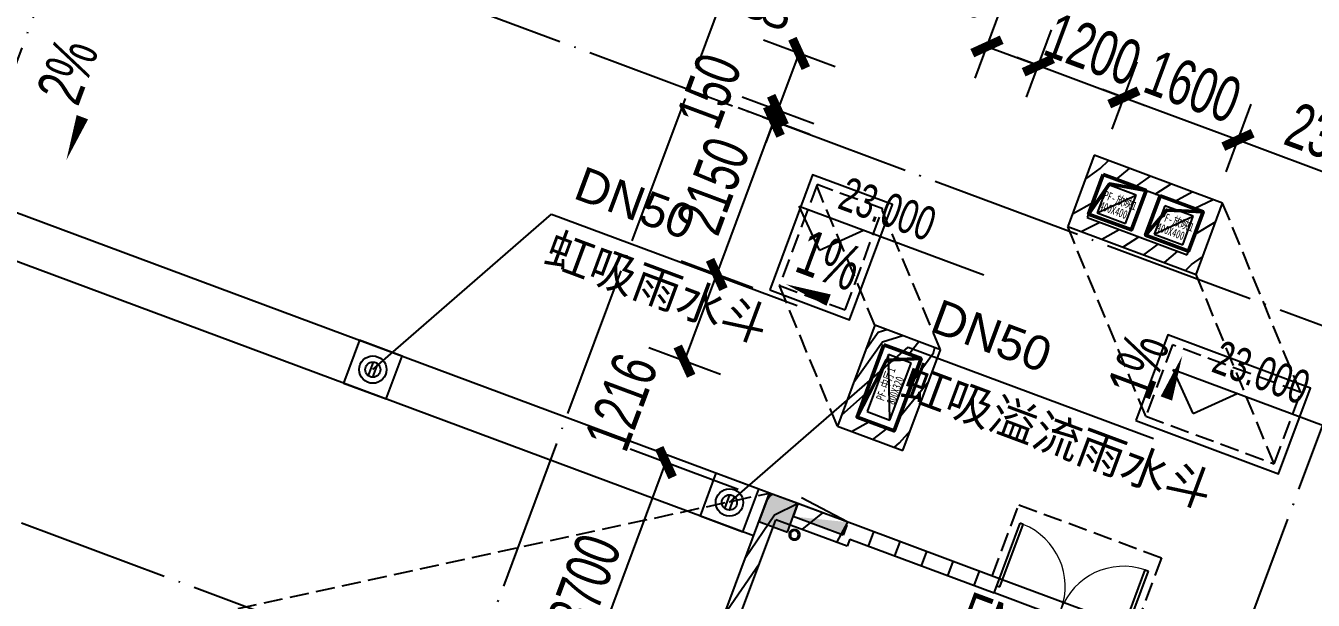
# Model space of a CAD drawing. Header units: millimetres. Extents: x 600121811 to 600690586, y 3472921280 to 3473279938.
# Drawn here: x 600282190 to 600299109, y 3473171613 to 3473179164 of the extents above; entities that cross this region are included whole.
import ezdxf
from ezdxf.enums import TextEntityAlignment as Align

# ---------------------------------------------------------------- set-up
doc = ezdxf.new("R2010")
doc.units = ezdxf.units.MM
doc.header["$LTSCALE"] = 1000
for name, pattern in [('AX-MALL-GIRD-200$0$DOTE', [2.4200000000000004, 2, -0.2, 0.02, -0.2]), ('AX-MALL-WALL-GJ$0$DASH', [0.35, 0.25, -0.1]), ('PX-MALL-PGJ-LG$0$CONTINOUS', [0])]:
    doc.linetypes.add(name, pattern=pattern)
doc.layers.get('0').update_dxf_attribs({"linetype": 'CONTINUOUS'})
for name, color, linetype in [('AX-MALL-DIM-PGJ$0$A-Anno-Dims', 3, 'CONTINUOUS'), ('AX-MALL-DIM-PGJ$0$A-Anno-Note', 241, 'CONTINUOUS'), ('AX-MALL-GIRD-200$0$A-Grid', 222, 'AX-MALL-GIRD-200$0$DOTE'), ('AX-MALL-GJ-200$0$A-Anno-Note', 241, 'CONTINUOUS'), ('AX-MALL-WALL-GJ$0$A-Anno-Dims', 3, 'CONTINUOUS'), ('AX-MALL-WALL-GJ$0$A-Anno-Levl', 201, 'CONTINUOUS'), ('AX-MALL-WALL-GJ$0$A-Anno-Note', 241, 'CONTINUOUS'), ('AX-MALL-WALL-GJ$0$A-Detl-Patt', 8, 'CONTINUOUS'), ('AX-MALL-WALL-GJ$0$A-Detl-Thin', 131, 'CONTINUOUS'), ('AX-MALL-WALL-GJ$0$A-SEE', 254, 'CONTINUOUS'), ('AX-MALL-WALL-GJ$0$A-Wall', 2, 'CONTINUOUS'), ('AX-MALL-WALL-GJ$0$A-Wall-Patt', 13, 'CONTINUOUS'), ('AX-MALL-WALL-GJ$0$A-Wind', 4, 'CONTINUOUS'), ('AX-MALL-WALL-GJ$0$A-Wind-Iden', 11, 'CONTINUOUS'), ('MX-MALL-GJ-LG$0$M-VT-DUCT-EAD', 4, 'CONTINUOUS'), ('MX-MALL-GJ-LG$0$M-VT-DUCT-FLG', 40, 'CONTINUOUS'), ('MX-MALL-GJ-LG$0$M-VT-TEXT', 21, 'CONTINUOUS'), ('PX-MALL-PGJ-LG$0$FastFlow-dim', 240, 'CONTINUOUS'), ('PX-MALL-PGJ-LG$0$FastFlow-Outlet', 101, 'PX-MALL-PGJ-LG$0$CONTINOUS'), ('PX-MALL-PGJ-LG$0$FastFlow-text', 7, 'CONTINUOUS'), ('PX-MALL-PGJ-LG$0$gutter', 200, 'CONTINUOUS'), ('PX-MALL-PGJ-LG$0$P-Hydt-Boxx', 221, 'CONTINUOUS'), ('PX-MALL-PGJ-LG$0$P-Hydt-Pipe', 221, 'CONTINUOUS'), ('PX-MALL-PGJ-LG$0$P-Pipe-Risr', 7, 'CONTINUOUS'), ('PX-MALL-PGJ-LG$0$P-Pipe-Risr-Arch', 6, 'CONTINUOUS'), ('PX-MALL-PGJ-LG$0$P-Pipe-Risr-W100', 6, 'CONTINUOUS'), ('PX-MALL-PGJ-LG$0$P-Pipe-Risr-W50', 6, 'CONTINUOUS'), ('SX-MALL-NTKD-GJ1$0$S-HOLE-1', 5, 'CONTINUOUS'), ('SX-MALL-WALL-L-GJ~WM(IMAX)$0$S-COLU-LSZ', 30, 'CONTINUOUS'), ('SX-MALL-WALL-L-GJ~WM(IMAX)$0$S-PATT-BMCO', 7, 'CONTINUOUS')]:
    doc.layers.add(name, color=color, linetype=linetype)
doc.styles.add('AX-MALL-DIM-PGJ$0$_TCH_DIM', font='zy_en.shx', dxfattribs={"width": 0.7, "bigfont": 'zy_cn.shx'})
doc.styles.add('AX-MALL-DIM-PGJ$0$_TCH_DIM_T3', font='zy_en.shx', dxfattribs={"width": 0.7, "bigfont": 'zy_cn.shx'})
doc.styles.add('AX-MALL-WALL-GJ$0$_TCH_DIM', font='zy_en.shx', dxfattribs={"width": 0.7, "bigfont": 'zy_cn.shx'})
doc.styles.add('AX-MALL-WALL-GJ$0$_TCH_WINDOW', font='zyhz_enb.shx', dxfattribs={"width": 0.7, "height": 5, "bigfont": 'zy_cn.shx'})
doc.styles.add('MX-MALL-GJ-LG$0$_THVAC_WIN', font='simhei.ttf', dxfattribs={"width": 0.7})
doc.styles.add('PX-MALL-PGJ-LG$0$jzfz', font='jzfz_eng.shx', dxfattribs={"width": 0.6, "bigfont": 'jzfz_cnb.shx'})
doc.styles.add('PX-MALL-PGJ-LG$0$SWIS721 LtBT light', font='swissl.ttf')
doc.dimstyles.new('AX-MALL-DIM-PGJ$0$_TCH_ARCH&&200', dxfattribs={"dimtxt": 595, "dimasz": 300, "dimexe": 500, "dimexo": 500, "dimgap": 152.5, "dimtad": 1, "dimdec": 0, "dimzin": 0, "dimdsep": 46, "dimtxsty": 'AX-MALL-DIM-PGJ$0$_TCH_DIM_T3', "dimblk": 'AX-MALL-DIM-PGJ$0$_ArchTick', "dimcen": 0.09, "dimclrt": 7, "dimazin": 2, "dimtfac": 1, "dimtdec": 0, "dimtix": 1, "dimtmove": 2, "dimatfit": 3, "dimfxl": 500, "dimtolj": 1, "dimtzin": 0, "dimarcsym": 0})
pattern_1 = [(45, (0, 269.267025), (-265.1651490109725, 265.1651490109725), [])]
pattern_2 = [(45, (0, 179.51135), (-176.776766007315, 176.776766007315), [])]

# ---------------------------------------------------------------- blocks, each defined once
blk = doc.blocks.new('AX-MALL-GIRD-200')
at = {"layer": 'AX-MALL-GIRD-200$0$A-Grid'}
for p, q in [((600291430.0010993, 3473203819.237178), (600252700.4621501, 3473099855.510097)), ((600299301.5415328, 3473200886.857392), (600260572.0025835, 3473096923.130311)), ((600308063.3157052, 3473197622.839416), (600269333.7767559, 3473093659.112334)), ((600241980.060326, 3473196551.41375), (600599876.0644244, 3473063224.650467)), ((600239047.6805397, 3473188679.873316), (600596943.6846381, 3473055353.110034))]:
    blk.add_line(p, q, dxfattribs=at)
blk = doc.blocks.new('MX-MALL-GJ-LG')
at = {"layer": 'MX-MALL-GJ-LG$0$M-VT-DUCT-EAD'}
for p, q in [((600296408.0498216, 3473177078.127905), (600296268.412689, 3473176703.292647)), ((600296782.8850803, 3473176938.490773), (600296408.0498216, 3473177078.127905)), ((600296643.2479477, 3473176563.655514), (600296782.8850803, 3473176938.490773)), ((600296268.412689, 3473176703.292647), (600296643.2479477, 3473176563.655514)), ((600297157.7203387, 3473176798.853639), (600297018.083206, 3473176424.018381)), ((600297532.5555974, 3473176659.216506), (600297157.7203387, 3473176798.853639)), ((600297392.9184648, 3473176284.381248), (600297532.5555974, 3473176659.216506)), ((600297018.083206, 3473176424.018381), (600297392.9184648, 3473176284.381248)), ((600293525.8723118, 3473174841.317872), (600293246.5980453, 3473174091.647355)), ((600293825.7405187, 3473174729.608165), (600293525.8723118, 3473174841.317872)), ((600293546.4662522, 3473173979.937648), (600293825.7405187, 3473174729.608165)), ((600293246.5980453, 3473174091.647355), (600293546.4662522, 3473173979.937648))]:
    blk.add_line(p, q, dxfattribs=at)
at = {"layer": 'MX-MALL-GJ-LG$0$M-VT-DUCT-FLG'}
for p, q in [((600296268.412689, 3473176703.292647), (600296782.8850803, 3473176938.490773)), ((600297018.083206, 3473176424.018381), (600297532.5555974, 3473176659.216506)), ((600293546.4662522, 3473173979.937648), (600293525.8723118, 3473174841.317872))]:
    blk.add_line(p, q, dxfattribs=at)
at = {"layer": 'MX-MALL-GJ-LG$0$M-VT-TEXT', "style": 'MX-MALL-GJ-LG$0$_THVAC_WIN', "width": 0.7}
for s, rotation, p in [('PF-', 339.5681613089967, (600296341.4891534, 3473176892.442123, -2999.999999999999)), ('放映', 339.5681613089967, (600296500.912757, 3473176833.052153, -2999.999999999999)), ('400X400', 339.5681613089967, (600296289.5442038, 3473176753.003581)), ('1', 339.5681613089967, (600296713.4775621, 3473176753.865525, -2999.999999999999)), ('PF-', 339.5681613089967, (600297091.1596701, 3473176613.167856, -2999.999999999999)), ('400X400', 339.5681613089967, (600297039.2147212, 3473176473.729314)), ('放映', 339.5681613089967, (600297250.5832738, 3473176553.777885, -2999.999999999999)), ('1', 339.5681613089967, (600297463.1480788, 3473176474.591258, -2999.999999999999)), ('中厅', 69.5681612259782, (600293524.6019332, 3473174385.670687, -2999.999999999999)), ('800X320', 69.5681612259782, (600293604.0574107, 3473174174.523079)), ('1', 69.5681612259782, (600293603.7885607, 3473174598.235492, -2999.999999999999)), ('PF-', 69.5681612259782, (600293465.2119627, 3473174226.247083, -2999.999999999999))]:
    blk.add_text(s, height=112.6582278481012, rotation=rotation, dxfattribs=at).set_placement(p)
blk = doc.blocks.new('SX-MALL-WALL-L-GJ~WM(IMAX)')
at = {"layer": 'SX-MALL-WALL-L-GJ~WM(IMAX)$0$S-PATT-BMCO'}
h = blk.add_hatch(color=256, dxfattribs=at)
h.dxf.hatch_style = 1
h.paths.add_polyline_path([(600292197.8284496, 3473172508.144248), (600292337.4655821, 3473172882.979506), (600291962.6303236, 3473173022.616639), (600291822.9931911, 3473172647.781381)])
at = {"layer": 'SX-MALL-WALL-L-GJ~WM(IMAX)$0$S-COLU-LSZ', "color": 1, "lineweight": -2}
blk.add_lwpolyline([(600292197.8284496, 3473172508.144248), (600292337.4655821, 3473172882.979506), (600291962.6303236, 3473173022.616639), (600291822.9931911, 3473172647.781381)], close=True, dxfattribs=at)
blk = doc.blocks.new('SX-MALL-NTKD-GJ1')
at = {"layer": 'SX-MALL-NTKD-GJ1$0$S-HOLE-1', "lineweight": 50}
for points in [[(600296349.2502658, 3473177206.745962), (600296911.5031533, 3473176997.290263), (600296718.7216618, 3473176479.796821), (600296156.4687744, 3473176689.25252)], [(600297098.9207823, 3473176927.471695), (600297661.1736699, 3473176718.015996), (600297468.3921777, 3473176200.522552), (600296906.1392902, 3473176409.978251)]]:
    blk.add_lwpolyline(points, close=True, dxfattribs=at)
for points in [[(600296911.5031496, 3473176997.29026), (600296432.2456414, 3473177084.466359), (600296156.4687752, 3473176689.252522)], [(600297661.17367, 3473176718.015996), (600297184.582632, 3473176741.863858), (600296906.1392908, 3473176409.978252)]]:
    blk.add_lwpolyline(points, dxfattribs=at)
at = {"layer": 'SX-MALL-NTKD-GJ1$0$S-HOLE-1', "lineweight": 50, "elevation": 2999.999999999998}
blk.add_lwpolyline([(600293467.072777, 3473174969.935966), (600293954.3586123, 3473174788.407694), (600293600.8399708, 3473173839.439114), (600293113.5541357, 3473174020.967386)], close=True, dxfattribs=at)
blk.add_lwpolyline([(600293954.3586124, 3473174788.407694), (600293498.624448, 3473174768.175011), (600293113.5541357, 3473174020.967385)], dxfattribs=at)
blk = doc.blocks.new('AX-MALL-WALL-GJ$0$$DorLib2D$00000002')
for p, q in [((-0.5, -5.684341886080802e-17), (-0.5000000000000007, 0.4875)), ((-0.4750000000000007, 0.4875), (-0.5000000000000007, 0.4875)), ((-0.475, -2.842170943040401e-17), (-0.4750000000000007, 0.4875)), ((0.475, -2.842170943040401e-17), (0.4750000000000007, 0.4875)), ((0.4750000000000007, 0.4875), (0.5000000000000007, 0.4875)), ((0.5, -5.684341886080802e-17), (0.5000000000000007, 0.4875)), ((-0.5, -5.684341886080802e-17), (-0.475, -2.842170943040401e-17)), ((0.5, -5.684341886080802e-17), (0.475, -2.842170943040401e-17))]:
    blk.add_line(p, q)
at = {"lineweight": 13}
for centre, start, end in [((-0.4875, -4.263256414560601e-17), 0, 88.53071641864632), ((0.4875, -4.263256414560601e-17), 91.4692835813537, 180)]:
    blk.add_arc(centre, 0.4875, start, end, dxfattribs=at)
blk = doc.blocks.new('AX-MALL-WALL-GJ')
at = {"layer": 'AX-MALL-WALL-GJ$0$A-Wall-Patt'}
h = blk.add_hatch(dxfattribs=at)
h.set_pattern_fill('普通砖', color=256, scale=100, style=0)
h.set_pattern_definition(pattern_2)
h.paths.add_polyline_path([(600296348.4698346, 3473177204.651022), (600296230.8707714, 3473177461.887218), (600295881.7779411, 3473176524.799074), (600296139.0141369, 3473176642.398137)])
h = blk.add_hatch(dxfattribs=at)
h.set_pattern_fill('普通砖', color=256, scale=100, style=0)
h.set_pattern_definition(pattern_2)
h.paths.add_polyline_path([(600297660.3932408, 3473176715.921057), (600297917.6294364, 3473176833.52012), (600296230.8707714, 3473177461.887218), (600296348.4698346, 3473177204.651022)])
h = blk.add_hatch(dxfattribs=at)
h.set_pattern_fill('普通砖', color=256, scale=100, style=0)
h.set_pattern_definition(pattern_2)
h.paths.add_polyline_path([(600297450.937543, 3473176153.668172), (600297568.536606, 3473175896.431977), (600297917.6294364, 3473176833.52012), (600297660.3932408, 3473176715.921057)])
h = blk.add_hatch(dxfattribs=at)
h.set_pattern_fill('普通砖', color=256, scale=100, style=0)
h.set_pattern_definition(pattern_2)
h.paths.add_polyline_path([(600296139.0141369, 3473176642.398137), (600295881.7779411, 3473176524.799074), (600297568.536606, 3473175896.431977), (600297450.937543, 3473176153.668172)])
h = blk.add_hatch(dxfattribs=at)
h.set_pattern_fill('普通砖', color=256, scale=100, style=0)
h.set_pattern_definition(pattern_2)
h.paths.add_polyline_path([(600293467.0484152, 3473174969.945098), (600293349.4493525, 3473175227.181295), (600292855.1454062, 3473173900.295358), (600293112.3816018, 3473174017.894421)])
h = blk.add_hatch(dxfattribs=at)
h.set_pattern_fill('普通砖', color=256, scale=100, style=0)
h.set_pattern_definition(pattern_2)
h.paths.add_polyline_path([(600293954.3342527, 3473174788.416824), (600294211.5704483, 3473174906.015887), (600293349.4493525, 3473175227.181295), (600293467.0484152, 3473174969.945098)])
h = blk.add_hatch(dxfattribs=at)
h.set_pattern_fill('普通砖', color=256, scale=100, style=0)
h.set_pattern_definition(pattern_2)
h.paths.add_polyline_path([(600293599.6674399, 3473173836.366148), (600293717.2665033, 3473173579.129953), (600294211.5704483, 3473174906.015887), (600293954.3342527, 3473174788.416824)])
h = blk.add_hatch(dxfattribs=at)
h.set_pattern_fill('普通砖', color=256, scale=100, style=0)
h.set_pattern_definition(pattern_2)
h.paths.add_polyline_path([(600293112.3816018, 3473174017.894421), (600292855.1454062, 3473173900.295358), (600293717.2665033, 3473173579.129953), (600293599.6674399, 3473173836.366148)])
h = blk.add_hatch(dxfattribs=at)
h.set_pattern_fill('普通砖', color=256, scale=150, style=0)
h.set_pattern_definition(pattern_1)
h.paths.add_polyline_path([(600290426.6218561, 3473168899.428782), (600290683.8580517, 3473169017.027845), (600292045.3200984, 3473172671.671616), (600291962.630319, 3473173022.616626)])
h = blk.add_hatch(dxfattribs=at)
h.set_pattern_fill('普通砖', color=256, scale=150, style=0)
h.set_pattern_definition(pattern_1)
h.paths.add_polyline_path([(600292982.4082445, 3473172322.578784), (600293087.1360943, 3473172603.705227), (600291962.630319, 3473173022.616626), (600292045.3200984, 3473172671.671616)])
h = blk.add_hatch(dxfattribs=at)
h.set_pattern_fill('普通砖', color=256, scale=150, style=0)
h.set_pattern_definition(pattern_1)
h.paths.add_polyline_path([(600293017.3175277, 3473172416.287598), (600294914.9210256, 3473171709.374611), (600294984.7395922, 3473171896.792241), (600293087.1360942, 3473172603.705227)])
at = {"layer": 'AX-MALL-WALL-GJ$0$A-Anno-Levl'}
for p, q in [((600292619.1027837, 3473176213.50929), (600292354.5048923, 3473176792.290731)), ((600292354.5048923, 3473176792.290731), (600294778.3575497, 3473175889.33449)), ((600292619.1027837, 3473176213.50929), (600293197.8842242, 3473176478.107181)), ((600297531.326539, 3473174065.658627), (600297266.728648, 3473174644.440067)), ((600297266.728648, 3473174644.440067), (600299690.5813053, 3473173741.483826)), ((600297531.326539, 3473174065.658627), (600298110.1079795, 3473174330.256518))]:
    blk.add_line(p, q, dxfattribs=at)
at = {"layer": 'AX-MALL-WALL-GJ$0$A-Detl-Patt', "linetype": 'AX-MALL-WALL-GJ$0$DASH'}
for p, q in [((600293349.4493552, 3473175227.181294), (600292583.14927, 3473177061.959931)), ((600294211.5704486, 3473174906.015888), (600293445.2703635, 3473176740.794525)), ((600298943.7909079, 3473174342.353513), (600297917.6295345, 3473176833.520397)), ((600296907.9394126, 3473174033.632467), (600295881.7780392, 3473176524.799351)), ((600298594.6980773, 3473173405.26537), (600297568.536704, 3473175896.432253)), ((600292855.145406, 3473173900.295358), (600292094.4193027, 3473175750.036526)), ((600281217.2665533, 3473170686.3529), (600291962.6303134, 3473173022.61662))]:
    blk.add_line(p, q, dxfattribs=at)
for points in [[(600292094.4193025, 3473175750.036526), (600292956.5403994, 3473175428.87112), (600293450.8443452, 3473176755.757056), (600292588.7232482, 3473177076.922462)], [(600296907.9394126, 3473174033.632467), (600298594.6980773, 3473173405.26537), (600298943.7909076, 3473174342.353513), (600297257.0322429, 3473174970.720611)]]:
    blk.add_lwpolyline(points, close=True, dxfattribs=at)
at = {"layer": 'AX-MALL-WALL-GJ$0$A-Detl-Thin'}
for points in [[(600291965.8012046, 3473175691.236995), (600293015.3399309, 3473175300.253023), (600293579.462443, 3473176814.556587), (600292529.9237168, 3473177205.540559)], [(600296779.3213148, 3473173974.832936), (600298653.4976089, 3473173276.647272), (600299072.4090055, 3473174401.153045), (600297198.2327113, 3473175099.338708)]]:
    blk.add_lwpolyline(points, close=True, dxfattribs=at)
at = {"layer": 'AX-MALL-WALL-GJ$0$A-Detl-Thin', "linetype": 'AX-MALL-WALL-GJ$0$DASH'}
blk.add_lwpolyline([(600294891.0307771, 3473171931.701524), (600295240.123613, 3473172868.78967), (600297114.2999028, 3473172170.603999), (600296765.2070671, 3473171233.515853)], dxfattribs=at)
at = {"layer": 'AX-MALL-WALL-GJ$0$A-Wall'}
for p, q in [((600296230.8707714, 3473177461.887218), (600295881.7779411, 3473176524.799074)), ((600297917.6294364, 3473176833.52012), (600296230.8707714, 3473177461.887218)), ((600296348.4698346, 3473177204.651022), (600296139.0141369, 3473176642.398137)), ((600297660.3932408, 3473176715.921057), (600296348.4698346, 3473177204.651022)), ((600297450.937543, 3473176153.668172), (600297660.3932408, 3473176715.921057)), ((600297568.536606, 3473175896.431977), (600297917.6294364, 3473176833.52012)), ((600296139.0141369, 3473176642.398137), (600297450.937543, 3473176153.668172)), ((600295881.7779411, 3473176524.799074), (600297568.536606, 3473175896.431977)), ((600293349.4493525, 3473175227.181295), (600292855.1454062, 3473173900.295358)), ((600294211.5704483, 3473174906.015887), (600293349.4493525, 3473175227.181295)), ((600293467.0484152, 3473174969.945098), (600293112.3816018, 3473174017.894421)), ((600293954.3342527, 3473174788.416824), (600293467.0484152, 3473174969.945098)), ((600293717.2665033, 3473173579.129953), (600294211.5704483, 3473174906.015887)), ((600293599.6674399, 3473173836.366148), (600293954.3342527, 3473174788.416824)), ((600293112.3816018, 3473174017.894421), (600293599.6674399, 3473173836.366148)), ((600292855.1454062, 3473173900.295358), (600293717.2665033, 3473173579.129953)), ((600290426.6218561, 3473168899.428782), (600291962.630319, 3473173022.616626)), ((600293087.1360943, 3473172603.705227), (600291962.630319, 3473173022.616626)), ((600290683.8580517, 3473169017.027845), (600292045.3200984, 3473172671.671616)), ((600292982.4082445, 3473172322.578784), (600292045.3200984, 3473172671.671616)), ((600294984.7395922, 3473171896.792241), (600293087.1360942, 3473172603.705227)), ((600293017.3175277, 3473172416.287598), (600292982.4082445, 3473172322.578784)), ((600293017.3175277, 3473172416.287598), (600294914.9210256, 3473171709.374611)), ((600294914.9210256, 3473171709.374611), (600294984.7395922, 3473171896.792241))]:
    blk.add_line(p, q, dxfattribs=at)
at = {"layer": 'AX-MALL-WALL-GJ$0$A-Wind'}
for p, q in [((600296671.4982557, 3473171268.425142), (600294984.7395921, 3473171896.792241)), ((600296601.6796892, 3473171081.007513), (600294914.9210255, 3473171709.374611))]:
    blk.add_line(p, q, dxfattribs=at)
at = {"layer": 'AX-MALL-WALL-GJ$0$A-Anno-Dims'}
blk.add_blockref('MX-MALL-GJ-LG', (0, 0), dxfattribs=at)
at = {"layer": 'AX-MALL-WALL-GJ$0$A-SEE'}
blk.add_blockref('AX-MALL-GIRD-200', (0, 0), dxfattribs=at)
at = {"layer": 'AX-MALL-WALL-GJ$0$A-Wind', "xscale": -1800, "yscale": -1800, "zscale": 200, "rotation": 159.5681612479878}
blk.add_blockref('AX-MALL-WALL-GJ$0$$DorLib2D$00000002', (600295793.2096406, 3473171488.899877), dxfattribs=at)
at = {"layer": 'AX-MALL-WALL-GJ$0$A-Wind-Iden'}
for name in ['SX-MALL-WALL-L-GJ~WM(IMAX)', 'SX-MALL-NTKD-GJ1']:
    blk.add_blockref(name, (0, 0), dxfattribs=at)
at = {"layer": 'AX-MALL-WALL-GJ$0$A-Anno-Note', "style": 'AX-MALL-WALL-GJ$0$_TCH_DIM', "width": 0.7}
for p in [(600292840.2462587, 3473176771.568209), (600297752.4700143, 3473174623.717546)]:
    blk.add_text('23.000', height=446.25, rotation=339.5681612504137, dxfattribs=at).set_placement(p)
at = {"layer": 'AX-MALL-WALL-GJ$0$A-Wind-Iden', "style": 'AX-MALL-WALL-GJ$0$_TCH_WINDOW', "width": 0.7}
blk.add_text('FM', height=595, rotation=339.568160372786, dxfattribs=at).set_placement((600294404.4563026, 3473171176.704381))
blk = doc.blocks.new('PX-MALL-PGJ-LG$0$P-Risr')
at = {"layer": 'PX-MALL-PGJ-LG$0$P-Pipe-Risr-W50'}
h = blk.add_hatch(color=0, dxfattribs=at)
edge = h.paths.add_edge_path()
edge.add_ellipse((0, 0), major_axis=(47.05795628796547, 47.05795628796547), ratio=0.9999999999999695, start_angle=225.0000000000009, end_angle=405.0000000000009, ccw=False)
edge.add_ellipse((0, 0), major_axis=(47.05795628796764, 47.05795628796764), ratio=0.9999999999998785, start_angle=133.9675974886221, end_angle=225.0000000000035, ccw=False)
edge.add_line((-66.53919663240958, 1.199087783927098), (-54.4367953546693, 1.199087783927098))
edge.add_ellipse((0, 0), major_axis=(-38.50196423560672, 38.50196423560672), ratio=0.9999999999999859, start_angle=43.73814098242129, end_angle=134.9999999999996)
edge.add_ellipse((0, 0), major_axis=(38.50196423561096, 38.50196423561096), ratio=0.9999999999998216, start_angle=225.0000000000051, end_angle=405.0000000000051)
edge.add_ellipse((0, 0), major_axis=(38.50196423560679, 38.50196423560679), ratio=0.9999999999999831, start_angle=45.00000000000048, end_angle=133.7381409824204)
edge.add_line((-54.43679535467527, 1.199087783927098), (-66.53919663241555, 1.199087783927098))
edge.add_ellipse((0, 0), major_axis=(-47.05795628796762, 47.05795628796762), ratio=0.9999999999998742, start_angle=-45.00000000000358, end_angle=43.967597488629224, ccw=False)
at = {"layer": 'PX-MALL-PGJ-LG$0$P-Pipe-Risr-Arch', "ltscale": 0.7}
blk.add_circle((0, 0), 59.29000000000001, dxfattribs=at)
at = {"layer": 'PX-MALL-PGJ-LG$0$P-Pipe-Risr-W100', "color": 0, "const_width": 15}
blk.add_lwpolyline([(-75, 0, 1), (75, 0, 1)], format="xyb", close=True, dxfattribs=at)
at = {"layer": 'PX-MALL-PGJ-LG$0$P-Pipe-Risr-W50'}
blk.add_circle((0, 0), 54.45000000000001, dxfattribs=at)
at = {"layer": 'PX-MALL-PGJ-LG$0$P-Pipe-Risr', "style": 'PX-MALL-PGJ-LG$0$jzfz', "width": 0.6, "flags": 1}
for tag, p in [('SYS-MARK', (0.3310501334344735, -45.65933377496549)), ('RANGE', (0.3337570973526454, -45.67887874227017))]:
    blk.add_attdef(tag, text='', height=0.015625, dxfattribs=at).set_placement(p, align=Align.MIDDLE)
blk = doc.blocks.new('PX-MALL-PGJ-LG$0$XHS1')
at = {"layer": 'PX-MALL-PGJ-LG$0$P-Hydt-Boxx', "ltscale": 0.7}
for p, q in [((350.002999663353, 239.9999995231628), (-349.9970000982285, 239.9999995231628)), ((-349.9970005750656, 239.9999995231628), (-349.9969991445541, 59.99999952316284)), ((350.002999663353, 239.9999995231628), (-332.8989397287369, 327.2950124740601)), ((350.0030001401901, 199.9999995231628), (350.0030010938644, 60)), ((350.0030010938644, 60), (-349.9969991445541, 59.99999952316284))]:
    blk.add_line(p, q, dxfattribs=at)
blk.add_solid([(350.002999663353, 239.9999995231628), (350.0030010938644, 60), (-349.9969991445541, 59.99999952316284)], dxfattribs=at)
blk = doc.blocks.new('PX-MALL-PGJ-LG$0$A$C6BA0074B')
at = {"color": 6}
blk.add_lwpolyline([(-300, -300), (300.0000002384186, -300.0000004768372), (300.0000001192093, 299.9999990463257), (-300.0000001192093, 299.9999995231628)], close=True, dxfattribs=at)
at = {"layer": 'PX-MALL-PGJ-LG$0$FastFlow-Outlet'}
for p, q in [((-32.18884110450745, 94.6777606010437), (-32.18884110450745, -94.67776203155518)), ((32.18884122371674, 94.6777606010437), (32.18884110450745, -94.67776155471802))]:
    blk.add_line(p, q, dxfattribs=at)
for radius in [180, 99.99999999999999]:
    blk.add_circle((0, -4.76837158203125e-07), radius, dxfattribs=at)
blk = doc.blocks.new('PX-MALL-PGJ-LG')
at = {"layer": 'PX-MALL-PGJ-LG$0$FastFlow-dim'}
for p, q in [((600286750.7658349, 3473174644.048449), (600289100.1416488, 3473176686.420548)), ((600289100.1416488, 3473176686.420548), (600292324.9414302, 3473175485.088001)), ((600291436.2065698, 3473172898.58429), (600293785.5823848, 3473174940.956391)), ((600293785.5823848, 3473174940.956391), (600297010.3821641, 3473173739.623845))]:
    blk.add_line(p, q, dxfattribs=at)
at = {"layer": 'PX-MALL-PGJ-LG$0$gutter'}
for points in [[(600291962.6303229, 3473173022.616637), (600270409.602944, 3473181051.751769)], [(600291753.1746237, 3473172460.363751), (600270200.1472439, 3473180489.498878)]]:
    blk.add_lwpolyline(points, dxfattribs=at)
at = {"layer": 'PX-MALL-PGJ-LG$0$FastFlow-Outlet', "rotation": 339.5681613100559}
for p in [(600286750.7658349, 3473174644.048449), (600291436.2065698, 3473172898.58429)]:
    blk.add_blockref('PX-MALL-PGJ-LG$0$A$C6BA0074B', p, dxfattribs=at)
at = {"layer": 'PX-MALL-PGJ-LG$0$P-Hydt-Boxx', "ltscale": 0.7, "rotation": 339.5681613110105}
blk.add_blockref('PX-MALL-PGJ-LG$0$XHS1', (600292581.6613364, 3473172535.896895), dxfattribs=at)
at = {"layer": 'PX-MALL-PGJ-LG$0$P-Hydt-Pipe', "color": 221, "xscale": -0.9999999999999803, "rotation": 249.5681613490904}
blk.add_blockref('PX-MALL-PGJ-LG$0$P-Risr', (600292291.5372564, 3473172473.234953), dxfattribs=at)
at = {"layer": 'PX-MALL-PGJ-LG$0$FastFlow-text', "linetype": 'ByBlock', "style": 'PX-MALL-PGJ-LG$0$SWIS721 LtBT light'}
for s, height, p in [('DN50', 450, (600289366.3908615, 3473176903.63443)), ('虹吸雨水斗', 449.9999999999989, (600288974.9654032, 3473176051.907717)), ('DN50', 450, (600294051.8315963, 3473175158.170277)), ('虹吸溢流雨水斗', 449.9999999999989, (600293660.4061378, 3473174306.44356))]:
    blk.add_text(s, height=height, rotation=339.5681541031036, dxfattribs=at).set_placement(p)
blk = doc.blocks.new('AX-MALL-DIM-PGJ$0$_ArchTick')
at = {"color": 0, "linetype": 'ByBlock', "const_width": 0.4}
blk.add_lwpolyline([(-0.5, -0.5), (0.5, 0.5)], dxfattribs=at)
blk = doc.blocks.new('*D288')
at = {"layer": 'AX-MALL-DIM-PGJ$0$A-Anno-Dims', "color": 0, "lineweight": -2, "transparency": 16777216}
for p, q in [((600291552.8857723, 3473173068.544947), (600290133.8249763, 3473173597.186733)), ((600289310.7255728, 3473169955.414171), (600290602.3690498, 3473173422.640317)), ((600290261.2422954, 3473169601.318801), (600288842.1814994, 3473170129.960587))]:
    blk.add_line(p, q, dxfattribs=at)
at = {"layer": 'AX-MALL-DIM-PGJ$0$A-Anno-Dims', "color": 0, "lineweight": -2, "transparency": 16777216, "xscale": 300, "yscale": 300, "zscale": 300}
for p, rotation in [((600290602.3690498, 3473173422.640317), 69.56816132668538), ((600289310.7255728, 3473169955.414171), 249.5681613266854)]:
    blk.add_blockref('AX-MALL-DIM-PGJ$0$_ArchTick', p, dxfattribs=dict(at, rotation=rotation))
at = {"layer": 'AX-MALL-DIM-PGJ$0$A-Anno-Dims', "color": 7, "transparency": 16777216, "insert": (600289534.8576455, 3473171846.119018), "char_height": 595, "attachment_point": 5, "rotation": 69.56816132668538, "style": 'AX-MALL-DIM-PGJ$0$_TCH_DIM_T3'}
blk.add_mtext('\\A1;3700', dxfattribs=at)
blk = doc.blocks.new('*D324')
at = {"layer": 'AX-MALL-DIM-PGJ$0$A-Anno-Dims', "color": 0, "lineweight": -2, "transparency": 16777216}
for p, q in [((600294665.7635018, 3473178474.175458), (600294995.8949369, 3473179360.364536)), ((600295340.4669694, 3473178222.828619), (600295670.5984045, 3473179109.017697)), ((600294821.3485211, 3473178891.820463), (600295496.0519887, 3473178640.473624))]:
    blk.add_line(p, q, dxfattribs=at)
at = {"layer": 'AX-MALL-DIM-PGJ$0$A-Anno-Dims', "color": 0, "lineweight": -2, "transparency": 16777216, "xscale": 300, "yscale": 300, "zscale": 300}
for p, rotation in [((600294821.3485211, 3473178891.820463), 159.5681613102593), ((600295496.0519887, 3473178640.473624), 339.5681613102593)]:
    blk.add_blockref('AX-MALL-DIM-PGJ$0$_ArchTick', p, dxfattribs=dict(at, rotation=rotation))
at = {"layer": 'AX-MALL-DIM-PGJ$0$A-Anno-Dims', "color": 7, "transparency": 16777216, "insert": (600294431.7937746, 3473179666.550964), "char_height": 595, "attachment_point": 5, "rotation": 339.56816131025926, "style": 'AX-MALL-DIM-PGJ$0$_TCH_DIM_T3'}
blk.add_mtext('\\A1;720', dxfattribs=at)
blk = doc.blocks.new('*D325')
at = {"layer": 'AX-MALL-DIM-PGJ$0$A-Anno-Dims', "color": 0, "lineweight": -2, "transparency": 16777216}
for p, q in [((600295340.4669693, 3473178222.828619), (600295670.5984044, 3473179109.017697)), ((600295496.0519886, 3473178640.473623), (600295214.9255445, 3473178745.201473)), ((600295496.0519886, 3473178640.473623), (600296620.582164, 3473178221.553136)), ((600296464.9971447, 3473177803.908131), (600296795.1285799, 3473178690.097209)), ((600296620.582164, 3473178221.553136), (600296901.708608, 3473178116.825286))]:
    blk.add_line(p, q, dxfattribs=at)
at = {"layer": 'AX-MALL-DIM-PGJ$0$A-Anno-Dims', "color": 0, "lineweight": -2, "transparency": 16777216, "xscale": 300, "yscale": 300, "zscale": 300}
for p, rotation in [((600295496.0519886, 3473178640.473623), 339.5681613146825), ((600296620.582164, 3473178221.553136), 159.5681613146825)]:
    blk.add_blockref('AX-MALL-DIM-PGJ$0$_ArchTick', p, dxfattribs=dict(at, rotation=rotation))
at = {"layer": 'AX-MALL-DIM-PGJ$0$A-Anno-Dims', "color": 7, "transparency": 16777216, "insert": (600296215.4088504, 3473178852.703046), "char_height": 595, "attachment_point": 5, "rotation": 339.5681613146825, "style": 'AX-MALL-DIM-PGJ$0$_TCH_DIM_T3'}
blk.add_mtext('\\A1;1200', dxfattribs=at)
blk = doc.blocks.new('*D326')
at = {"layer": 'AX-MALL-DIM-PGJ$0$A-Anno-Dims', "color": 0, "lineweight": -2, "transparency": 16777216}
for p, q in [((600296464.9971448, 3473177803.908131), (600296795.1285802, 3473178690.09721)), ((600296620.5821644, 3473178221.553137), (600296339.4557203, 3473178326.280986)), ((600296620.5821644, 3473178221.553137), (600298119.9231998, 3473177663.004606)), ((600297964.3381802, 3473177245.3596), (600298294.4696156, 3473178131.548679)), ((600298119.9231998, 3473177663.004606), (600298401.0496439, 3473177558.276756))]:
    blk.add_line(p, q, dxfattribs=at)
at = {"layer": 'AX-MALL-DIM-PGJ$0$A-Anno-Dims', "color": 0, "lineweight": -2, "transparency": 16777216, "xscale": 300, "yscale": 300, "zscale": 300}
for p, rotation in [((600296620.5821644, 3473178221.553137), 339.5681613066183), ((600298119.9231998, 3473177663.004606), 159.5681613066183)]:
    blk.add_blockref('AX-MALL-DIM-PGJ$0$_ArchTick', p, dxfattribs=dict(at, rotation=rotation))
at = {"layer": 'AX-MALL-DIM-PGJ$0$A-Anno-Dims', "color": 7, "transparency": 16777216, "insert": (600297527.3444563, 3473178363.968537), "char_height": 595, "attachment_point": 5, "rotation": 339.56816130661826, "style": 'AX-MALL-DIM-PGJ$0$_TCH_DIM_T3'}
blk.add_mtext('\\A1;1600', dxfattribs=at)
blk = doc.blocks.new('*D327')
at = {"layer": 'AX-MALL-DIM-PGJ$0$A-Anno-Dims', "color": 0, "lineweight": -2, "transparency": 16777216}
for p, q in [((600297964.3381802, 3473177245.3596), (600298294.4696153, 3473178131.548677)), ((600298119.9231995, 3473177663.004604), (600300322.0803457, 3473176842.636449)), ((600300166.4953266, 3473176424.991445), (600300496.6267616, 3473177311.180522))]:
    blk.add_line(p, q, dxfattribs=at)
at = {"layer": 'AX-MALL-DIM-PGJ$0$A-Anno-Dims', "color": 0, "lineweight": -2, "transparency": 16777216, "xscale": 300, "yscale": 300, "zscale": 300}
for p, rotation in [((600298119.9231995, 3473177663.004604), 159.5681613077363), ((600300322.0803457, 3473176842.636449), 339.5681613077363)]:
    blk.add_blockref('AX-MALL-DIM-PGJ$0$_ArchTick', p, dxfattribs=dict(at, rotation=rotation))
at = {"layer": 'AX-MALL-DIM-PGJ$0$A-Anno-Dims', "color": 7, "transparency": 16777216, "insert": (600299378.0935469, 3473177674.510193), "char_height": 595, "attachment_point": 5, "rotation": 339.5681613077364, "style": 'AX-MALL-DIM-PGJ$0$_TCH_DIM_T3'}
blk.add_mtext('\\A1;2350', dxfattribs=at)
blk = doc.blocks.new('*D328')
at = {"layer": 'AX-MALL-DIM-PGJ$0$A-Anno-Dims', "color": 0, "lineweight": -2, "transparency": 16777216}
for p, q in [((600291744.7256007, 3473175718.27443), (600290802.0120051, 3473176069.462907)), ((600290846.0706997, 3473174755.448188), (600291270.5560784, 3473175894.916491)), ((600291320.2402219, 3473174578.806128), (600290377.5266263, 3473174929.994605))]:
    blk.add_line(p, q, dxfattribs=at)
at = {"layer": 'AX-MALL-DIM-PGJ$0$A-Anno-Dims', "color": 0, "lineweight": -2, "transparency": 16777216, "xscale": 300, "yscale": 300, "zscale": 300}
for p, rotation in [((600291270.5560784, 3473175894.916491), 69.56816127576924), ((600290846.0706997, 3473174755.448188), 249.5681612757692)]:
    blk.add_blockref('AX-MALL-DIM-PGJ$0$_ArchTick', p, dxfattribs=dict(at, rotation=rotation))
at = {"layer": 'AX-MALL-DIM-PGJ$0$A-Anno-Dims', "color": 7, "transparency": 16777216, "insert": (600290015.9508021, 3473174217.20879), "char_height": 595, "attachment_point": 5, "rotation": 69.56816127576924, "style": 'AX-MALL-DIM-PGJ$0$_TCH_DIM_T3'}
blk.add_mtext('\\A1;1216', dxfattribs=at)
blk = doc.blocks.new('*D329')
at = {"layer": 'AX-MALL-DIM-PGJ$0$A-Anno-Dims', "color": 0, "lineweight": -2, "transparency": 16777216}
for p, q in [((600292495.2751901, 3473177733.013946), (600291552.5615946, 3473178084.202423)), ((600291270.5560783, 3473175894.916491), (600292021.105668, 3473177909.656006)), ((600291744.7256007, 3473175718.27443), (600290802.012005, 3473176069.462907))]:
    blk.add_line(p, q, dxfattribs=at)
at = {"layer": 'AX-MALL-DIM-PGJ$0$A-Anno-Dims', "color": 0, "lineweight": -2, "transparency": 16777216, "xscale": 300, "yscale": 300, "zscale": 300}
for p, rotation in [((600292021.105668, 3473177909.656006), 69.56816127490465), ((600291270.5560783, 3473175894.916491), 249.5681612749047)]:
    blk.add_blockref('AX-MALL-DIM-PGJ$0$_ArchTick', p, dxfattribs=dict(at, rotation=rotation))
at = {"layer": 'AX-MALL-DIM-PGJ$0$A-Anno-Dims', "color": 7, "transparency": 16777216, "insert": (600291224.1412071, 3473177059.378024), "char_height": 595, "attachment_point": 5, "rotation": 69.56816127490465, "style": 'AX-MALL-DIM-PGJ$0$_TCH_DIM_T3'}
blk.add_mtext('\\A1;2150', dxfattribs=at)
blk = doc.blocks.new('*D330')
at = {"layer": 'AX-MALL-DIM-PGJ$0$A-Anno-Dims', "color": 0, "lineweight": -2, "transparency": 16777216}
for p, q in [((600292547.6391147, 3473177873.577167), (600291604.9255195, 3473178224.765644)), ((600292073.4695927, 3473178050.219228), (600292178.1974424, 3473178331.345672)), ((600292495.2751901, 3473177733.013946), (600291552.5615947, 3473178084.202422)), ((600292021.105668, 3473177909.656006), (600291916.3778185, 3473177628.529562)), ((600292021.105668, 3473177909.656006), (600292073.4695927, 3473178050.219228))]:
    blk.add_line(p, q, dxfattribs=at)
at = {"layer": 'AX-MALL-DIM-PGJ$0$A-Anno-Dims', "color": 0, "lineweight": -2, "transparency": 16777216, "xscale": 300, "yscale": 300, "zscale": 300}
for p, rotation in [((600292073.4695927, 3473178050.219228), 249.568161280843), ((600292021.105668, 3473177909.656006), 69.56816128084296)]:
    blk.add_blockref('AX-MALL-DIM-PGJ$0$_ArchTick', p, dxfattribs=dict(at, rotation=rotation))
at = {"layer": 'AX-MALL-DIM-PGJ$0$A-Anno-Dims', "color": 7, "transparency": 16777216, "insert": (600291171.1102133, 3473178306.339416), "char_height": 595, "attachment_point": 5, "rotation": 69.56816128084297, "style": 'AX-MALL-DIM-PGJ$0$_TCH_DIM_T3'}
blk.add_mtext('\\A1;150', dxfattribs=at)
blk = doc.blocks.new('*D331')
at = {"layer": 'AX-MALL-DIM-PGJ$0$A-Anno-Dims', "color": 0, "lineweight": -2, "transparency": 16777216}
for p, q in [((600292826.9133806, 3473178623.247684), (600291884.1997852, 3473178974.436162)), ((600292073.4695928, 3473178050.219228), (600292352.7438586, 3473178799.889746)), ((600292547.6391147, 3473177873.577167), (600291604.9255195, 3473178224.765644))]:
    blk.add_line(p, q, dxfattribs=at)
at = {"layer": 'AX-MALL-DIM-PGJ$0$A-Anno-Dims', "color": 0, "lineweight": -2, "transparency": 16777216, "xscale": 300, "yscale": 300, "zscale": 300}
for p, rotation in [((600292352.7438586, 3473178799.889746), 69.56816127367505), ((600292073.4695928, 3473178050.219228), 249.568161273675)]:
    blk.add_blockref('AX-MALL-DIM-PGJ$0$_ArchTick', p, dxfattribs=dict(at, rotation=rotation))
at = {"layer": 'AX-MALL-DIM-PGJ$0$A-Anno-Dims', "color": 7, "transparency": 16777216, "insert": (600292021.7103469, 3473179601.374033), "char_height": 595, "attachment_point": 5, "rotation": 69.56816127367505, "style": 'AX-MALL-DIM-PGJ$0$_TCH_DIM_T3'}
blk.add_mtext('\\A1;800', dxfattribs=at)
blk = doc.blocks.new('AX-MALL-DIM-PGJ')
at = {"layer": 'AX-MALL-DIM-PGJ$0$A-Anno-Dims'}
for points in [[(600283474.8582883, 3473179414.504608, 0, 0, 0), (600282724.3079245, 3473177399.76298, 0, 160, 0), (600282933.7636207, 3473177962.01587, 0, 0, 0)], [(600292855.1137053, 3473175514.53756, 0, 0, 0), (600292177.8378944, 3473175766.842673, 0, 160, 0), (600292740.0907825, 3473175557.386974, 0, 0, 0)], [(600297116.3109146, 3473174097.857461, 0, 0, 0), (600297387.9388539, 3473174827.002544, 0, 160, 0), (600297178.4831547, 3473174264.749656, 0, 0, 0)]]:
    blk.add_lwpolyline(points, format="xyseb", dxfattribs=at)
at = {"layer": 'AX-MALL-DIM-PGJ$0$A-Anno-Note', "style": 'AX-MALL-DIM-PGJ$0$_TCH_DIM', "width": 0.7}
for s, rotation, p in [('2%', 69.56816158814122, (600282874.2307692, 3473178088.951936)), ('1%', 339.5681613111202, (600292270.4092982, 3473175945.997631)), ('1%', 69.56816128724778, (600296946.8173709, 3473174216.363501))]:
    blk.add_text(s, height=595, rotation=rotation, dxfattribs=at).set_placement(p)
at = {"layer": 'AX-MALL-DIM-PGJ$0$A-Anno-Dims'}
for base, p1, p2, angle, picture, middle in [((600292352.7438586, 3473178799.889746), (600293016.1831881, 3473177699.030751), (600293295.457454, 3473178448.701268), 69.56816126175319, '*D331', (600292021.7103469, 3473179601.374033)), ((600295496.0519887, 3473178640.473624), (600294491.2170861, 3473178005.631384), (600295165.9205534, 3473177754.284545), 339.56816134581754, '*D324', (600294431.7937746, 3473179666.550964)), ((600292073.4695927, 3473178050.219228), (600292963.8192635, 3473177558.467529), (600293016.1831881, 3473177699.030751), 69.56816140800939, '*D330', (600291171.1102133, 3473178306.339416)), ((600291270.5560784, 3473175894.916491), (600291788.7842951, 3473174404.259711), (600292213.2696741, 3473175543.728014), 69.56816128361278, '*D328', (600290015.9508021, 3473174217.20879))]:
    dim = blk.add_linear_dim(base=base, p1=p1, p2=p2, angle=angle, dimstyle='AX-MALL-DIM-PGJ$0$_TCH_ARCH&&200', dxfattribs=at)
    dim.commit()
    dim.dimension.update_dxf_attribs({"geometry": picture, "text_midpoint": middle, "dimtype": 129})
for p1, p2, distance, picture, middle in [((600295165.9205534, 3473177754.284545), (600296290.450729, 3473177335.364058), 945.6837981626651, '*D325', (600296215.4088504, 3473178852.703046)), ((600296290.4507289, 3473177335.364058), (600297789.7917645, 3473176776.815526), 945.6838000332491, '*D326', (600297527.3444563, 3473178363.968537)), ((600297789.7917645, 3473176776.815526), (600299991.9489107, 3473175956.447371), 945.683798162665, '*D327', (600299378.0935469, 3473177674.510193)), ((600292213.2696741, 3473175543.728014), (600292963.8192635, 3473177558.467529), 1006.0031160805186, '*D329', (600291224.1412071, 3473177059.378024)), ((600290729.7863687, 3473169426.772386), (600292021.4298456, 3473172893.998531), 1514.3301093686607, '*D288', (600289534.8576455, 3473171846.119018))]:
    dim = blk.add_aligned_dim(p1=p1, p2=p2, distance=distance, dimstyle='AX-MALL-DIM-PGJ$0$_TCH_ARCH&&200', dxfattribs=at)
    dim.commit()
    dim.dimension.update_dxf_attribs({"geometry": picture, "text_midpoint": middle})

msp = doc.modelspace()

# ---------------------------------------------------------------- block references
at = {"layer": 'AX-MALL-GJ-200$0$A-Anno-Note'}
for name in ['AX-MALL-WALL-GJ', 'PX-MALL-PGJ-LG', 'AX-MALL-DIM-PGJ']:
    msp.add_blockref(name, (0, 0), dxfattribs=at)

doc.saveas('drawing.dxf')
